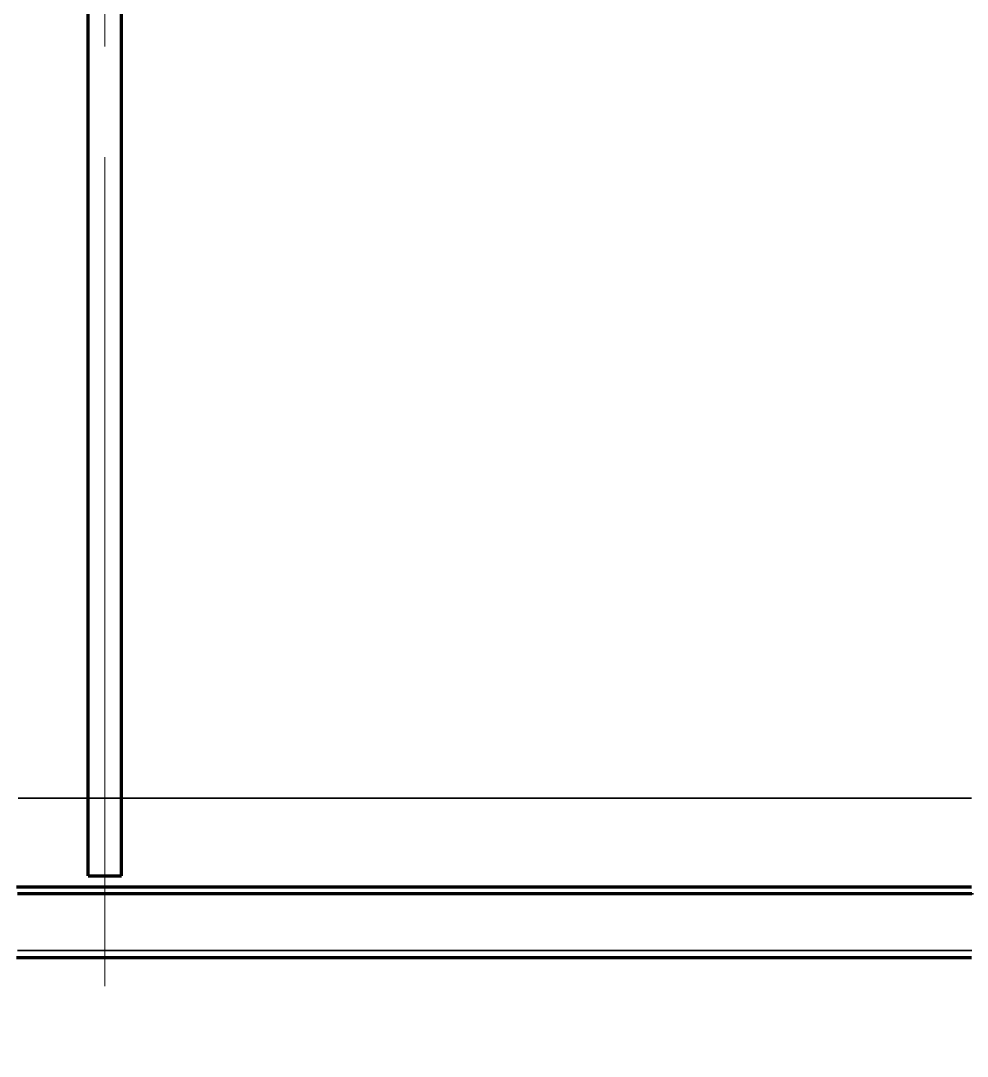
# Model space of a CAD drawing. Header units: millimetres. Extents: x 0 to 1554, y 0 to 420.
# Drawn here: x 118.73 to 135.85, y 174.55 to 193.28 of the extents above; entities that cross this region are included whole.
import ezdxf

# ---------------------------------------------------------------- set-up
doc = ezdxf.new("R2010")
doc.units = ezdxf.units.MM
doc.linetypes.add('IRAM-E-TRAZOS', pattern=[5, 4, -1])
doc.linetypes.add('IRAM-F-TRAZO-PUNTO', pattern=[20, 15, -2, 1, -2])
for name, color, linetype, lineweight in [('01-VISIBLE', 7, 'CONTINUOUS', 70), ('02-OCULTA', 4, 'IRAM-E-TRAZOS', 35), ('03-EJE', 1, 'IRAM-F-TRAZO-PUNTO', 18)]:
    doc.layers.add(name, color=color, linetype=linetype, lineweight=lineweight)

msp = doc.modelspace()

# ---------------------------------------------------------------- linework, layer by layer
at = {"layer": '01-VISIBLE'}
for p, q in [((119.95, 177.813), (119.95, 305.413)), ((120.55, 177.813), (120.55, 305.413)), ((119.95, 177.813), (120.55, 177.813))]:
    msp.add_line(p, q, dxfattribs=at)
for points in [[(118.65, 177.613), (118.81, 177.613), (118.97, 177.613), (119.13, 177.613), (119.29, 177.613), (119.45, 177.613), (119.61, 177.613), (119.77, 177.613), (119.93, 177.613), (120.09, 177.613), (120.25, 177.613), (120.41, 177.613), (120.57, 177.613), (120.73, 177.613), (120.89, 177.613), (121.05, 177.613), (121.21, 177.613), (121.37, 177.613), (121.53, 177.613), (121.69, 177.613), (121.85, 177.613), (122.01, 177.613), (122.17, 177.613), (122.33, 177.613), (122.49, 177.613), (122.65, 177.613), (122.81, 177.613), (122.97, 177.613), (123.13, 177.613), (123.29, 177.613), (123.45, 177.613), (123.61, 177.613), (123.77, 177.613), (123.93, 177.613), (124.09, 177.613), (124.25, 177.613), (124.41, 177.613), (124.57, 177.613), (124.73, 177.613), (124.89, 177.613), (125.05, 177.613), (125.21, 177.613), (125.37, 177.613), (125.53, 177.613), (125.69, 177.613), (125.85, 177.613), (126.01, 177.613), (126.17, 177.613), (126.33, 177.613), (126.49, 177.613), (126.65, 177.613), (126.81, 177.613), (126.97, 177.613), (127.13, 177.613), (127.29, 177.613), (127.45, 177.613), (127.61, 177.613), (127.77, 177.613), (127.93, 177.613), (128.09, 177.613), (128.25, 177.613), (128.41, 177.613), (128.57, 177.613), (128.73, 177.613), (128.89, 177.613), (129.05, 177.613), (129.21, 177.613), (129.37, 177.613), (129.53, 177.613), (129.69, 177.613), (129.85, 177.613), (130.01, 177.613), (130.17, 177.613), (130.33, 177.613), (130.49, 177.613), (130.65, 177.613), (130.81, 177.613), (130.97, 177.613), (131.13, 177.613), (131.29, 177.613), (131.45, 177.613), (131.61, 177.613), (131.77, 177.613), (131.93, 177.613), (132.09, 177.613), (132.25, 177.613), (132.41, 177.613), (132.57, 177.613), (132.73, 177.613), (132.89, 177.613), (133.05, 177.613), (133.21, 177.613), (133.37, 177.613), (133.53, 177.613), (133.69, 177.613), (133.85, 177.613), (134.01, 177.613), (134.17, 177.613), (134.33, 177.613), (134.49, 177.613), (134.65, 177.613), (134.81, 177.613), (134.97, 177.613), (135.13, 177.613), (135.29, 177.613), (135.45, 177.613), (135.61, 177.613), (135.77, 177.613), (135.93, 177.613)], [(135.932, 177.485), (135.773, 177.485), (135.615, 177.485), (135.456, 177.485), (135.298, 177.485), (135.14, 177.485), (134.981, 177.485), (134.823, 177.485), (134.664, 177.485), (134.506, 177.485), (134.348, 177.485), (134.189, 177.485), (134.031, 177.485), (133.872, 177.485), (133.714, 177.485), (133.556, 177.485), (133.397, 177.485), (133.239, 177.485), (133.08, 177.485), (132.922, 177.485), (132.764, 177.485), (132.605, 177.485), (132.447, 177.485), (132.288, 177.485), (132.13, 177.485), (131.972, 177.485), (131.813, 177.485), (131.655, 177.485), (131.496, 177.485), (131.338, 177.485), (131.18, 177.485), (131.021, 177.485), (130.863, 177.485), (130.704, 177.485), (130.546, 177.485), (130.388, 177.485), (130.229, 177.485), (130.071, 177.485), (129.912, 177.485), (129.754, 177.485), (129.596, 177.485), (129.437, 177.485), (129.279, 177.485), (129.12, 177.485), (128.962, 177.485), (128.804, 177.485), (128.645, 177.485), (128.487, 177.485), (128.328, 177.485), (128.17, 177.485), (128.012, 177.485), (127.853, 177.485), (127.695, 177.485), (127.536, 177.485), (127.378, 177.485), (127.22, 177.485), (127.061, 177.485), (126.903, 177.485), (126.744, 177.485), (126.586, 177.485), (126.428, 177.485), (126.269, 177.485), (126.111, 177.485), (125.952, 177.485), (125.794, 177.485), (125.636, 177.485), (125.477, 177.485), (125.319, 177.485), (125.16, 177.485), (125.002, 177.485), (124.844, 177.485), (124.685, 177.485), (124.527, 177.485), (124.368, 177.485), (124.21, 177.485), (124.052, 177.485), (123.893, 177.485), (123.735, 177.485), (123.576, 177.485), (123.418, 177.485), (123.26, 177.485), (123.101, 177.485), (122.943, 177.485), (122.784, 177.485), (122.626, 177.485), (122.468, 177.485), (122.309, 177.485), (122.151, 177.485), (121.992, 177.485), (121.834, 177.485), (121.676, 177.485), (121.517, 177.485), (121.359, 177.485), (121.2, 177.485), (121.042, 177.485), (120.884, 177.485), (120.725, 177.485), (120.567, 177.485), (120.408, 177.485), (120.25, 177.485), (120.092, 177.485), (119.933, 177.485), (119.775, 177.485), (119.616, 177.485), (119.458, 177.485), (119.3, 177.485), (119.141, 177.485), (118.983, 177.485), (118.824, 177.485), (118.666, 177.485)], [(118.65, 176.333), (118.81, 176.333), (118.97, 176.333), (119.13, 176.333), (119.29, 176.333), (119.45, 176.333), (119.61, 176.333), (119.77, 176.333), (119.93, 176.333), (120.09, 176.333), (120.25, 176.333), (120.41, 176.333), (120.57, 176.333), (120.73, 176.333), (120.89, 176.333), (121.05, 176.333), (121.21, 176.333), (121.37, 176.333), (121.53, 176.333), (121.69, 176.333), (121.85, 176.333), (122.01, 176.333), (122.17, 176.333), (122.33, 176.333), (122.49, 176.333), (122.65, 176.333), (122.81, 176.333), (122.97, 176.333), (123.13, 176.333), (123.29, 176.333), (123.45, 176.333), (123.61, 176.333), (123.77, 176.333), (123.93, 176.333), (124.09, 176.333), (124.25, 176.333), (124.41, 176.333), (124.57, 176.333), (124.73, 176.333), (124.89, 176.333), (125.05, 176.333), (125.21, 176.333), (125.37, 176.333), (125.53, 176.333), (125.69, 176.333), (125.85, 176.333), (126.01, 176.333), (126.17, 176.333), (126.33, 176.333), (126.49, 176.333), (126.65, 176.333), (126.81, 176.333), (126.97, 176.333), (127.13, 176.333), (127.29, 176.333), (127.45, 176.333), (127.61, 176.333), (127.77, 176.333), (127.93, 176.333), (128.09, 176.333), (128.25, 176.333), (128.41, 176.333), (128.57, 176.333), (128.73, 176.333), (128.89, 176.333), (129.05, 176.333), (129.21, 176.333), (129.37, 176.333), (129.53, 176.333), (129.69, 176.333), (129.85, 176.333), (130.01, 176.333), (130.17, 176.333), (130.33, 176.333), (130.49, 176.333), (130.65, 176.333), (130.81, 176.333), (130.97, 176.333), (131.13, 176.333), (131.29, 176.333), (131.45, 176.333), (131.61, 176.333), (131.77, 176.333), (131.93, 176.333), (132.09, 176.333), (132.25, 176.333), (132.41, 176.333), (132.57, 176.333), (132.73, 176.333), (132.89, 176.333), (133.05, 176.333), (133.21, 176.333), (133.37, 176.333), (133.53, 176.333), (133.69, 176.333), (133.85, 176.333), (134.01, 176.333), (134.17, 176.333), (134.33, 176.333), (134.49, 176.333), (134.65, 176.333), (134.81, 176.333), (134.97, 176.333), (135.13, 176.333), (135.29, 176.333), (135.45, 176.333), (135.61, 176.333), (135.77, 176.333), (135.93, 176.333)]]:
    msp.add_lwpolyline(points, dxfattribs=at)
at = {"layer": '02-OCULTA'}
for p, q in [((119.95, 177.813), (119.95, 305.413)), ((120.55, 177.813), (120.55, 305.413)), ((119.95, 177.813), (120.55, 177.813))]:
    msp.add_line(p, q, dxfattribs=at)
for points in [[(135.93, 179.213), (135.773, 179.213), (135.616, 179.213), (135.46, 179.213), (135.303, 179.213), (135.146, 179.213), (134.989, 179.213), (134.832, 179.213), (134.676, 179.213), (134.519, 179.213), (134.362, 179.213), (134.205, 179.213), (134.048, 179.213), (133.892, 179.213), (133.735, 179.213), (133.578, 179.213), (133.421, 179.213), (133.264, 179.213), (133.108, 179.213), (132.951, 179.213), (132.794, 179.213), (132.637, 179.213), (132.48, 179.213), (132.324, 179.213), (132.167, 179.213), (132.01, 179.213), (131.853, 179.213), (131.696, 179.213), (131.54, 179.213), (131.383, 179.213), (131.226, 179.213), (131.069, 179.213), (130.912, 179.213), (130.756, 179.213), (130.599, 179.213), (130.442, 179.213), (130.285, 179.213), (130.128, 179.213), (129.972, 179.213), (129.815, 179.213), (129.658, 179.213), (129.501, 179.213), (129.344, 179.213), (129.188, 179.213), (129.031, 179.213), (128.874, 179.213), (128.717, 179.213), (128.56, 179.213), (128.404, 179.213), (128.247, 179.213), (128.09, 179.213), (127.933, 179.213), (127.776, 179.213), (127.62, 179.213), (127.463, 179.213), (127.306, 179.213), (127.149, 179.213), (126.992, 179.213), (126.836, 179.213), (126.679, 179.213), (126.522, 179.213), (126.365, 179.213), (126.208, 179.213), (126.052, 179.213), (125.895, 179.213), (125.738, 179.213), (125.581, 179.213), (125.424, 179.213), (125.268, 179.213), (125.111, 179.213), (124.954, 179.213), (124.797, 179.213), (124.64, 179.213), (124.484, 179.213), (124.327, 179.213), (124.17, 179.213), (124.013, 179.213), (123.856, 179.213), (123.7, 179.213), (123.543, 179.213), (123.386, 179.213), (123.229, 179.213), (123.072, 179.213), (122.916, 179.213), (122.759, 179.213), (122.602, 179.213), (122.445, 179.213), (122.288, 179.213), (122.132, 179.213), (121.975, 179.213), (121.818, 179.213), (121.661, 179.213), (121.504, 179.213), (121.348, 179.213), (121.191, 179.213), (121.034, 179.213), (120.877, 179.213), (120.72, 179.213), (120.564, 179.213), (120.407, 179.213), (120.25, 179.213), (120.093, 179.213), (119.936, 179.213), (119.78, 179.213), (119.623, 179.213), (119.466, 179.213), (119.309, 179.213), (119.152, 179.213), (118.996, 179.213), (118.839, 179.213), (118.682, 179.213)], [(118.682, 179.213), (118.839, 179.213), (118.996, 179.213), (119.152, 179.213), (119.309, 179.213), (119.466, 179.213), (119.623, 179.213), (119.78, 179.213), (119.936, 179.213), (120.093, 179.213), (120.25, 179.213), (120.407, 179.213), (120.564, 179.213), (120.72, 179.213), (120.877, 179.213), (121.034, 179.213), (121.191, 179.213), (121.348, 179.213), (121.504, 179.213), (121.661, 179.213), (121.818, 179.213), (121.975, 179.213), (122.132, 179.213), (122.288, 179.213), (122.445, 179.213), (122.602, 179.213), (122.759, 179.213), (122.916, 179.213), (123.072, 179.213), (123.229, 179.213), (123.386, 179.213), (123.543, 179.213), (123.7, 179.213), (123.856, 179.213), (124.013, 179.213), (124.17, 179.213), (124.327, 179.213), (124.484, 179.213), (124.64, 179.213), (124.797, 179.213), (124.954, 179.213), (125.111, 179.213), (125.268, 179.213), (125.424, 179.213), (125.581, 179.213), (125.738, 179.213), (125.895, 179.213), (126.052, 179.213), (126.208, 179.213), (126.365, 179.213), (126.522, 179.213), (126.679, 179.213), (126.836, 179.213), (126.992, 179.213), (127.149, 179.213), (127.306, 179.213), (127.463, 179.213), (127.62, 179.213), (127.776, 179.213), (127.933, 179.213), (128.09, 179.213), (128.247, 179.213), (128.404, 179.213), (128.56, 179.213), (128.717, 179.213), (128.874, 179.213), (129.031, 179.213), (129.188, 179.213), (129.344, 179.213), (129.501, 179.213), (129.658, 179.213), (129.815, 179.213), (129.972, 179.213), (130.128, 179.213), (130.285, 179.213), (130.442, 179.213), (130.599, 179.213), (130.756, 179.213), (130.912, 179.213), (131.069, 179.213), (131.226, 179.213), (131.383, 179.213), (131.54, 179.213), (131.696, 179.213), (131.853, 179.213), (132.01, 179.213), (132.167, 179.213), (132.324, 179.213), (132.48, 179.213), (132.637, 179.213), (132.794, 179.213), (132.951, 179.213), (133.108, 179.213), (133.264, 179.213), (133.421, 179.213), (133.578, 179.213), (133.735, 179.213), (133.892, 179.213), (134.048, 179.213), (134.205, 179.213), (134.362, 179.213), (134.519, 179.213), (134.676, 179.213), (134.832, 179.213), (134.989, 179.213), (135.146, 179.213), (135.303, 179.213), (135.46, 179.213), (135.616, 179.213), (135.773, 179.213), (135.93, 179.213)], [(135.917, 179.213), (135.764, 179.213), (135.61, 179.213), (135.456, 179.213), (135.303, 179.213), (135.149, 179.213), (134.996, 179.213), (134.842, 179.213), (134.688, 179.213), (134.535, 179.213), (134.381, 179.213), (134.228, 179.213), (134.074, 179.213), (133.92, 179.213), (133.767, 179.213), (133.613, 179.213), (133.46, 179.213), (133.306, 179.213), (133.152, 179.213), (132.999, 179.213), (132.845, 179.213), (132.692, 179.213), (132.538, 179.213), (132.384, 179.213), (132.231, 179.213), (132.077, 179.213), (131.924, 179.213), (131.77, 179.213), (131.616, 179.213), (131.463, 179.213), (131.309, 179.213), (131.156, 179.213), (131.002, 179.213), (130.848, 179.213), (130.695, 179.213), (130.541, 179.213), (130.388, 179.213), (130.234, 179.213), (130.08, 179.213), (129.927, 179.213), (129.773, 179.213), (129.62, 179.213), (129.466, 179.213), (129.312, 179.213), (129.159, 179.213), (129.005, 179.213), (128.852, 179.213), (128.698, 179.213), (128.544, 179.213), (128.391, 179.213), (128.237, 179.213), (128.084, 179.213), (127.93, 179.213), (127.776, 179.213), (127.623, 179.213), (127.469, 179.213), (127.316, 179.213), (127.162, 179.213), (127.008, 179.213), (126.855, 179.213), (126.701, 179.213), (126.548, 179.213), (126.394, 179.213), (126.24, 179.213), (126.087, 179.213), (125.933, 179.213), (125.78, 179.213), (125.626, 179.213), (125.472, 179.213), (125.319, 179.213), (125.165, 179.213), (125.012, 179.213), (124.858, 179.213), (124.704, 179.213), (124.551, 179.213), (124.397, 179.213), (124.244, 179.213), (124.09, 179.213), (123.936, 179.213), (123.783, 179.213), (123.629, 179.213), (123.476, 179.213), (123.322, 179.213), (123.168, 179.213), (123.015, 179.213), (122.861, 179.213), (122.708, 179.213), (122.554, 179.213), (122.4, 179.213), (122.247, 179.213), (122.093, 179.213), (121.94, 179.213), (121.786, 179.213), (121.632, 179.213), (121.479, 179.213), (121.325, 179.213), (121.172, 179.213), (121.018, 179.213), (120.864, 179.213), (120.711, 179.213), (120.557, 179.213), (120.404, 179.213), (120.25, 179.213), (120.096, 179.213), (119.943, 179.213), (119.789, 179.213), (119.636, 179.213), (119.482, 179.213), (119.328, 179.213), (119.175, 179.213), (119.021, 179.213), (118.868, 179.213), (118.714, 179.213)], [(118.714, 179.213), (118.868, 179.213), (119.021, 179.213), (119.175, 179.213), (119.328, 179.213), (119.482, 179.213), (119.636, 179.213), (119.789, 179.213), (119.943, 179.213), (120.096, 179.213), (120.25, 179.213), (120.404, 179.213), (120.557, 179.213), (120.711, 179.213), (120.864, 179.213), (121.018, 179.213), (121.172, 179.213), (121.325, 179.213), (121.479, 179.213), (121.632, 179.213), (121.786, 179.213), (121.94, 179.213), (122.093, 179.213), (122.247, 179.213), (122.4, 179.213), (122.554, 179.213), (122.708, 179.213), (122.861, 179.213), (123.015, 179.213), (123.168, 179.213), (123.322, 179.213), (123.476, 179.213), (123.629, 179.213), (123.783, 179.213), (123.936, 179.213), (124.09, 179.213), (124.244, 179.213), (124.397, 179.213), (124.551, 179.213), (124.704, 179.213), (124.858, 179.213), (125.012, 179.213), (125.165, 179.213), (125.319, 179.213), (125.472, 179.213), (125.626, 179.213), (125.78, 179.213), (125.933, 179.213), (126.087, 179.213), (126.24, 179.213), (126.394, 179.213), (126.548, 179.213), (126.701, 179.213), (126.855, 179.213), (127.008, 179.213), (127.162, 179.213), (127.316, 179.213), (127.469, 179.213), (127.623, 179.213), (127.776, 179.213), (127.93, 179.213), (128.084, 179.213), (128.237, 179.213), (128.391, 179.213), (128.544, 179.213), (128.698, 179.213), (128.852, 179.213), (129.005, 179.213), (129.159, 179.213), (129.312, 179.213), (129.466, 179.213), (129.62, 179.213), (129.773, 179.213), (129.927, 179.213), (130.08, 179.213), (130.234, 179.213), (130.388, 179.213), (130.541, 179.213), (130.695, 179.213), (130.848, 179.213), (131.002, 179.213), (131.156, 179.213), (131.309, 179.213), (131.463, 179.213), (131.616, 179.213), (131.77, 179.213), (131.924, 179.213), (132.077, 179.213), (132.231, 179.213), (132.384, 179.213), (132.538, 179.213), (132.692, 179.213), (132.845, 179.213), (132.999, 179.213), (133.152, 179.213), (133.306, 179.213), (133.46, 179.213), (133.613, 179.213), (133.767, 179.213), (133.92, 179.213), (134.074, 179.213), (134.228, 179.213), (134.381, 179.213), (134.535, 179.213), (134.688, 179.213), (134.842, 179.213), (134.996, 179.213), (135.149, 179.213), (135.303, 179.213), (135.456, 179.213), (135.61, 179.213), (135.764, 179.213), (135.917, 179.213)], [(135.93, 177.613), (135.77, 177.613), (135.61, 177.613), (135.45, 177.613), (135.29, 177.613), (135.13, 177.613), (134.97, 177.613), (134.81, 177.613), (134.65, 177.613), (134.49, 177.613), (134.33, 177.613), (134.17, 177.613), (134.01, 177.613), (133.85, 177.613), (133.69, 177.613), (133.53, 177.613), (133.37, 177.613), (133.21, 177.613), (133.05, 177.613), (132.89, 177.613), (132.73, 177.613), (132.57, 177.613), (132.41, 177.613), (132.25, 177.613), (132.09, 177.613), (131.93, 177.613), (131.77, 177.613), (131.61, 177.613), (131.45, 177.613), (131.29, 177.613), (131.13, 177.613), (130.97, 177.613), (130.81, 177.613), (130.65, 177.613), (130.49, 177.613), (130.33, 177.613), (130.17, 177.613), (130.01, 177.613), (129.85, 177.613), (129.69, 177.613), (129.53, 177.613), (129.37, 177.613), (129.21, 177.613), (129.05, 177.613), (128.89, 177.613), (128.73, 177.613), (128.57, 177.613), (128.41, 177.613), (128.25, 177.613), (128.09, 177.613), (127.93, 177.613), (127.77, 177.613), (127.61, 177.613), (127.45, 177.613), (127.29, 177.613), (127.13, 177.613), (126.97, 177.613), (126.81, 177.613), (126.65, 177.613), (126.49, 177.613), (126.33, 177.613), (126.17, 177.613), (126.01, 177.613), (125.85, 177.613), (125.69, 177.613), (125.53, 177.613), (125.37, 177.613), (125.21, 177.613), (125.05, 177.613), (124.89, 177.613), (124.73, 177.613), (124.57, 177.613), (124.41, 177.613), (124.25, 177.613), (124.09, 177.613), (123.93, 177.613), (123.77, 177.613), (123.61, 177.613), (123.45, 177.613), (123.29, 177.613), (123.13, 177.613), (122.97, 177.613), (122.81, 177.613), (122.65, 177.613), (122.49, 177.613), (122.33, 177.613), (122.17, 177.613), (122.01, 177.613), (121.85, 177.613), (121.69, 177.613), (121.53, 177.613), (121.37, 177.613), (121.21, 177.613), (121.05, 177.613), (120.89, 177.613), (120.73, 177.613), (120.57, 177.613), (120.41, 177.613), (120.25, 177.613), (120.09, 177.613), (119.93, 177.613), (119.77, 177.613), (119.61, 177.613), (119.45, 177.613), (119.29, 177.613), (119.13, 177.613), (118.97, 177.613), (118.81, 177.613), (118.65, 177.613)], [(135.93, 177.613), (135.773, 177.613), (135.616, 177.613), (135.46, 177.613), (135.303, 177.613), (135.146, 177.613), (134.989, 177.613), (134.832, 177.613), (134.676, 177.613), (134.519, 177.613), (134.362, 177.613), (134.205, 177.613), (134.048, 177.613), (133.892, 177.613), (133.735, 177.613), (133.578, 177.613), (133.421, 177.613), (133.264, 177.613), (133.108, 177.613), (132.951, 177.613), (132.794, 177.613), (132.637, 177.613), (132.48, 177.613), (132.324, 177.613), (132.167, 177.613), (132.01, 177.613), (131.853, 177.613), (131.696, 177.613), (131.54, 177.613), (131.383, 177.613), (131.226, 177.613), (131.069, 177.613), (130.912, 177.613), (130.756, 177.613), (130.599, 177.613), (130.442, 177.613), (130.285, 177.613), (130.128, 177.613), (129.972, 177.613), (129.815, 177.613), (129.658, 177.613), (129.501, 177.613), (129.344, 177.613), (129.188, 177.613), (129.031, 177.613), (128.874, 177.613), (128.717, 177.613), (128.56, 177.613), (128.404, 177.613), (128.247, 177.613), (128.09, 177.613), (127.933, 177.613), (127.776, 177.613), (127.62, 177.613), (127.463, 177.613), (127.306, 177.613), (127.149, 177.613), (126.992, 177.613), (126.836, 177.613), (126.679, 177.613), (126.522, 177.613), (126.365, 177.613), (126.208, 177.613), (126.052, 177.613), (125.895, 177.613), (125.738, 177.613), (125.581, 177.613), (125.424, 177.613), (125.268, 177.613), (125.111, 177.613), (124.954, 177.613), (124.797, 177.613), (124.64, 177.613), (124.484, 177.613), (124.327, 177.613), (124.17, 177.613), (124.013, 177.613), (123.856, 177.613), (123.7, 177.613), (123.543, 177.613), (123.386, 177.613), (123.229, 177.613), (123.072, 177.613), (122.916, 177.613), (122.759, 177.613), (122.602, 177.613), (122.445, 177.613), (122.288, 177.613), (122.132, 177.613), (121.975, 177.613), (121.818, 177.613), (121.661, 177.613), (121.504, 177.613), (121.348, 177.613), (121.191, 177.613), (121.034, 177.613), (120.877, 177.613), (120.72, 177.613), (120.564, 177.613), (120.407, 177.613), (120.25, 177.613), (120.093, 177.613), (119.936, 177.613), (119.78, 177.613), (119.623, 177.613), (119.466, 177.613), (119.309, 177.613), (119.152, 177.613), (118.996, 177.613), (118.839, 177.613), (118.682, 177.613)], [(118.682, 177.613), (118.839, 177.613), (118.996, 177.613), (119.152, 177.613), (119.309, 177.613), (119.466, 177.613), (119.623, 177.613), (119.78, 177.613), (119.936, 177.613), (120.093, 177.613), (120.25, 177.613), (120.407, 177.613), (120.564, 177.613), (120.72, 177.613), (120.877, 177.613), (121.034, 177.613), (121.191, 177.613), (121.348, 177.613), (121.504, 177.613), (121.661, 177.613), (121.818, 177.613), (121.975, 177.613), (122.132, 177.613), (122.288, 177.613), (122.445, 177.613), (122.602, 177.613), (122.759, 177.613), (122.916, 177.613), (123.072, 177.613), (123.229, 177.613), (123.386, 177.613), (123.543, 177.613), (123.7, 177.613), (123.856, 177.613), (124.013, 177.613), (124.17, 177.613), (124.327, 177.613), (124.484, 177.613), (124.64, 177.613), (124.797, 177.613), (124.954, 177.613), (125.111, 177.613), (125.268, 177.613), (125.424, 177.613), (125.581, 177.613), (125.738, 177.613), (125.895, 177.613), (126.052, 177.613), (126.208, 177.613), (126.365, 177.613), (126.522, 177.613), (126.679, 177.613), (126.836, 177.613), (126.992, 177.613), (127.149, 177.613), (127.306, 177.613), (127.463, 177.613), (127.62, 177.613), (127.776, 177.613), (127.933, 177.613), (128.09, 177.613), (128.247, 177.613), (128.404, 177.613), (128.56, 177.613), (128.717, 177.613), (128.874, 177.613), (129.031, 177.613), (129.188, 177.613), (129.344, 177.613), (129.501, 177.613), (129.658, 177.613), (129.815, 177.613), (129.972, 177.613), (130.128, 177.613), (130.285, 177.613), (130.442, 177.613), (130.599, 177.613), (130.756, 177.613), (130.912, 177.613), (131.069, 177.613), (131.226, 177.613), (131.383, 177.613), (131.54, 177.613), (131.696, 177.613), (131.853, 177.613), (132.01, 177.613), (132.167, 177.613), (132.324, 177.613), (132.48, 177.613), (132.637, 177.613), (132.794, 177.613), (132.951, 177.613), (133.108, 177.613), (133.264, 177.613), (133.421, 177.613), (133.578, 177.613), (133.735, 177.613), (133.892, 177.613), (134.048, 177.613), (134.205, 177.613), (134.362, 177.613), (134.519, 177.613), (134.676, 177.613), (134.832, 177.613), (134.989, 177.613), (135.146, 177.613), (135.303, 177.613), (135.46, 177.613), (135.616, 177.613), (135.773, 177.613), (135.93, 177.613)], [(135.93, 177.613), (135.773, 177.613), (135.616, 177.613), (135.46, 177.613), (135.303, 177.613), (135.146, 177.613), (134.989, 177.613), (134.832, 177.613), (134.676, 177.613), (134.519, 177.613), (134.362, 177.613), (134.205, 177.613), (134.048, 177.613), (133.892, 177.613), (133.735, 177.613), (133.578, 177.613), (133.421, 177.613), (133.264, 177.613), (133.108, 177.613), (132.951, 177.613), (132.794, 177.613), (132.637, 177.613), (132.48, 177.613), (132.324, 177.613), (132.167, 177.613), (132.01, 177.613), (131.853, 177.613), (131.696, 177.613), (131.54, 177.613), (131.383, 177.613), (131.226, 177.613), (131.069, 177.613), (130.912, 177.613), (130.756, 177.613), (130.599, 177.613), (130.442, 177.613), (130.285, 177.613), (130.128, 177.613), (129.972, 177.613), (129.815, 177.613), (129.658, 177.613), (129.501, 177.613), (129.344, 177.613), (129.188, 177.613), (129.031, 177.613), (128.874, 177.613), (128.717, 177.613), (128.56, 177.613), (128.404, 177.613), (128.247, 177.613), (128.09, 177.613), (127.933, 177.613), (127.776, 177.613), (127.62, 177.613), (127.463, 177.613), (127.306, 177.613), (127.149, 177.613), (126.992, 177.613), (126.836, 177.613), (126.679, 177.613), (126.522, 177.613), (126.365, 177.613), (126.208, 177.613), (126.052, 177.613), (125.895, 177.613), (125.738, 177.613), (125.581, 177.613), (125.424, 177.613), (125.268, 177.613), (125.111, 177.613), (124.954, 177.613), (124.797, 177.613), (124.64, 177.613), (124.484, 177.613), (124.327, 177.613), (124.17, 177.613), (124.013, 177.613), (123.856, 177.613), (123.7, 177.613), (123.543, 177.613), (123.386, 177.613), (123.229, 177.613), (123.072, 177.613), (122.916, 177.613), (122.759, 177.613), (122.602, 177.613), (122.445, 177.613), (122.288, 177.613), (122.132, 177.613), (121.975, 177.613), (121.818, 177.613), (121.661, 177.613), (121.504, 177.613), (121.348, 177.613), (121.191, 177.613), (121.034, 177.613), (120.877, 177.613), (120.72, 177.613), (120.564, 177.613), (120.407, 177.613), (120.25, 177.613), (120.093, 177.613), (119.936, 177.613), (119.78, 177.613), (119.623, 177.613), (119.466, 177.613), (119.309, 177.613), (119.152, 177.613), (118.996, 177.613), (118.839, 177.613), (118.682, 177.613)], [(118.682, 177.613), (118.839, 177.613), (118.996, 177.613), (119.152, 177.613), (119.309, 177.613), (119.466, 177.613), (119.623, 177.613), (119.78, 177.613), (119.936, 177.613), (120.093, 177.613), (120.25, 177.613), (120.407, 177.613), (120.564, 177.613), (120.72, 177.613), (120.877, 177.613), (121.034, 177.613), (121.191, 177.613), (121.348, 177.613), (121.504, 177.613), (121.661, 177.613), (121.818, 177.613), (121.975, 177.613), (122.132, 177.613), (122.288, 177.613), (122.445, 177.613), (122.602, 177.613), (122.759, 177.613), (122.916, 177.613), (123.072, 177.613), (123.229, 177.613), (123.386, 177.613), (123.543, 177.613), (123.7, 177.613), (123.856, 177.613), (124.013, 177.613), (124.17, 177.613), (124.327, 177.613), (124.484, 177.613), (124.64, 177.613), (124.797, 177.613), (124.954, 177.613), (125.111, 177.613), (125.268, 177.613), (125.424, 177.613), (125.581, 177.613), (125.738, 177.613), (125.895, 177.613), (126.052, 177.613), (126.208, 177.613), (126.365, 177.613), (126.522, 177.613), (126.679, 177.613), (126.836, 177.613), (126.992, 177.613), (127.149, 177.613), (127.306, 177.613), (127.463, 177.613), (127.62, 177.613), (127.776, 177.613), (127.933, 177.613), (128.09, 177.613), (128.247, 177.613), (128.404, 177.613), (128.56, 177.613), (128.717, 177.613), (128.874, 177.613), (129.031, 177.613), (129.188, 177.613), (129.344, 177.613), (129.501, 177.613), (129.658, 177.613), (129.815, 177.613), (129.972, 177.613), (130.128, 177.613), (130.285, 177.613), (130.442, 177.613), (130.599, 177.613), (130.756, 177.613), (130.912, 177.613), (131.069, 177.613), (131.226, 177.613), (131.383, 177.613), (131.54, 177.613), (131.696, 177.613), (131.853, 177.613), (132.01, 177.613), (132.167, 177.613), (132.324, 177.613), (132.48, 177.613), (132.637, 177.613), (132.794, 177.613), (132.951, 177.613), (133.108, 177.613), (133.264, 177.613), (133.421, 177.613), (133.578, 177.613), (133.735, 177.613), (133.892, 177.613), (134.048, 177.613), (134.205, 177.613), (134.362, 177.613), (134.519, 177.613), (134.676, 177.613), (134.832, 177.613), (134.989, 177.613), (135.146, 177.613), (135.303, 177.613), (135.46, 177.613), (135.616, 177.613), (135.773, 177.613), (135.93, 177.613)], [(135.917, 177.613), (135.764, 177.613), (135.61, 177.613), (135.456, 177.613), (135.303, 177.613), (135.149, 177.613), (134.996, 177.613), (134.842, 177.613), (134.688, 177.613), (134.535, 177.613), (134.381, 177.613), (134.228, 177.613), (134.074, 177.613), (133.92, 177.613), (133.767, 177.613), (133.613, 177.613), (133.46, 177.613), (133.306, 177.613), (133.152, 177.613), (132.999, 177.613), (132.845, 177.613), (132.692, 177.613), (132.538, 177.613), (132.384, 177.613), (132.231, 177.613), (132.077, 177.613), (131.924, 177.613), (131.77, 177.613), (131.616, 177.613), (131.463, 177.613), (131.309, 177.613), (131.156, 177.613), (131.002, 177.613), (130.848, 177.613), (130.695, 177.613), (130.541, 177.613), (130.388, 177.613), (130.234, 177.613), (130.08, 177.613), (129.927, 177.613), (129.773, 177.613), (129.62, 177.613), (129.466, 177.613), (129.312, 177.613), (129.159, 177.613), (129.005, 177.613), (128.852, 177.613), (128.698, 177.613), (128.544, 177.613), (128.391, 177.613), (128.237, 177.613), (128.084, 177.613), (127.93, 177.613), (127.776, 177.613), (127.623, 177.613), (127.469, 177.613), (127.316, 177.613), (127.162, 177.613), (127.008, 177.613), (126.855, 177.613), (126.701, 177.613), (126.548, 177.613), (126.394, 177.613), (126.24, 177.613), (126.087, 177.613), (125.933, 177.613), (125.78, 177.613), (125.626, 177.613), (125.472, 177.613), (125.319, 177.613), (125.165, 177.613), (125.012, 177.613), (124.858, 177.613), (124.704, 177.613), (124.551, 177.613), (124.397, 177.613), (124.244, 177.613), (124.09, 177.613), (123.936, 177.613), (123.783, 177.613), (123.629, 177.613), (123.476, 177.613), (123.322, 177.613), (123.168, 177.613), (123.015, 177.613), (122.861, 177.613), (122.708, 177.613), (122.554, 177.613), (122.4, 177.613), (122.247, 177.613), (122.093, 177.613), (121.94, 177.613), (121.786, 177.613), (121.632, 177.613), (121.479, 177.613), (121.325, 177.613), (121.172, 177.613), (121.018, 177.613), (120.864, 177.613), (120.711, 177.613), (120.557, 177.613), (120.404, 177.613), (120.25, 177.613), (120.096, 177.613), (119.943, 177.613), (119.789, 177.613), (119.636, 177.613), (119.482, 177.613), (119.328, 177.613), (119.175, 177.613), (119.021, 177.613), (118.868, 177.613), (118.714, 177.613)], [(118.714, 177.613), (118.868, 177.613), (119.021, 177.613), (119.175, 177.613), (119.328, 177.613), (119.482, 177.613), (119.636, 177.613), (119.789, 177.613), (119.943, 177.613), (120.096, 177.613), (120.25, 177.613), (120.404, 177.613), (120.557, 177.613), (120.711, 177.613), (120.864, 177.613), (121.018, 177.613), (121.172, 177.613), (121.325, 177.613), (121.479, 177.613), (121.632, 177.613), (121.786, 177.613), (121.94, 177.613), (122.093, 177.613), (122.247, 177.613), (122.4, 177.613), (122.554, 177.613), (122.708, 177.613), (122.861, 177.613), (123.015, 177.613), (123.168, 177.613), (123.322, 177.613), (123.476, 177.613), (123.629, 177.613), (123.783, 177.613), (123.936, 177.613), (124.09, 177.613), (124.244, 177.613), (124.397, 177.613), (124.551, 177.613), (124.704, 177.613), (124.858, 177.613), (125.012, 177.613), (125.165, 177.613), (125.319, 177.613), (125.472, 177.613), (125.626, 177.613), (125.78, 177.613), (125.933, 177.613), (126.087, 177.613), (126.24, 177.613), (126.394, 177.613), (126.548, 177.613), (126.701, 177.613), (126.855, 177.613), (127.008, 177.613), (127.162, 177.613), (127.316, 177.613), (127.469, 177.613), (127.623, 177.613), (127.776, 177.613), (127.93, 177.613), (128.084, 177.613), (128.237, 177.613), (128.391, 177.613), (128.544, 177.613), (128.698, 177.613), (128.852, 177.613), (129.005, 177.613), (129.159, 177.613), (129.312, 177.613), (129.466, 177.613), (129.62, 177.613), (129.773, 177.613), (129.927, 177.613), (130.08, 177.613), (130.234, 177.613), (130.388, 177.613), (130.541, 177.613), (130.695, 177.613), (130.848, 177.613), (131.002, 177.613), (131.156, 177.613), (131.309, 177.613), (131.463, 177.613), (131.616, 177.613), (131.77, 177.613), (131.924, 177.613), (132.077, 177.613), (132.231, 177.613), (132.384, 177.613), (132.538, 177.613), (132.692, 177.613), (132.845, 177.613), (132.999, 177.613), (133.152, 177.613), (133.306, 177.613), (133.46, 177.613), (133.613, 177.613), (133.767, 177.613), (133.92, 177.613), (134.074, 177.613), (134.228, 177.613), (134.381, 177.613), (134.535, 177.613), (134.688, 177.613), (134.842, 177.613), (134.996, 177.613), (135.149, 177.613), (135.303, 177.613), (135.456, 177.613), (135.61, 177.613), (135.764, 177.613), (135.917, 177.613)], [(135.962, 177.485), (135.805, 177.485), (135.648, 177.485), (135.491, 177.485), (135.334, 177.485), (135.176, 177.485), (135.019, 177.485), (134.862, 177.485), (134.705, 177.485), (134.548, 177.485), (134.391, 177.485), (134.234, 177.485), (134.077, 177.485), (133.919, 177.485), (133.762, 177.485), (133.605, 177.485), (133.448, 177.485), (133.291, 177.485), (133.134, 177.485), (132.977, 177.485), (132.82, 177.485), (132.662, 177.485), (132.505, 177.485), (132.348, 177.485), (132.191, 177.485), (132.034, 177.485), (131.877, 177.485), (131.72, 177.485), (131.563, 177.485), (131.406, 177.485), (131.248, 177.485), (131.091, 177.485), (130.934, 177.485), (130.777, 177.485), (130.62, 177.485), (130.463, 177.485), (130.306, 177.485), (130.149, 177.485), (129.991, 177.485), (129.834, 177.485), (129.677, 177.485), (129.52, 177.485), (129.363, 177.485), (129.206, 177.485), (129.049, 177.485), (128.892, 177.485), (128.734, 177.485), (128.577, 177.485), (128.42, 177.485), (128.263, 177.485), (128.106, 177.485), (127.949, 177.485), (127.792, 177.485), (127.635, 177.485), (127.478, 177.485), (127.32, 177.485), (127.163, 177.485), (127.006, 177.485), (126.849, 177.485), (126.692, 177.485), (126.535, 177.485), (126.378, 177.485), (126.221, 177.485), (126.063, 177.485), (125.906, 177.485), (125.749, 177.485), (125.592, 177.485), (125.435, 177.485), (125.278, 177.485), (125.121, 177.485), (124.964, 177.485), (124.806, 177.485), (124.649, 177.485), (124.492, 177.485), (124.335, 177.485), (124.178, 177.485), (124.021, 177.485), (123.864, 177.485), (123.707, 177.485), (123.55, 177.485), (123.392, 177.485), (123.235, 177.485), (123.078, 177.485), (122.921, 177.485), (122.764, 177.485), (122.607, 177.485), (122.45, 177.485), (122.293, 177.485), (122.135, 177.485), (121.978, 177.485), (121.821, 177.485), (121.664, 177.485), (121.507, 177.485), (121.35, 177.485), (121.193, 177.485), (121.036, 177.485), (120.878, 177.485), (120.721, 177.485), (120.564, 177.485), (120.407, 177.485), (120.25, 177.485), (120.093, 177.485), (119.936, 177.485), (119.779, 177.485), (119.622, 177.485), (119.464, 177.485), (119.307, 177.485), (119.15, 177.485), (118.993, 177.485), (118.836, 177.485), (118.679, 177.485)], [(135.93, 176.333), (135.77, 176.333), (135.61, 176.333), (135.45, 176.333), (135.29, 176.333), (135.13, 176.333), (134.97, 176.333), (134.81, 176.333), (134.65, 176.333), (134.49, 176.333), (134.33, 176.333), (134.17, 176.333), (134.01, 176.333), (133.85, 176.333), (133.69, 176.333), (133.53, 176.333), (133.37, 176.333), (133.21, 176.333), (133.05, 176.333), (132.89, 176.333), (132.73, 176.333), (132.57, 176.333), (132.41, 176.333), (132.25, 176.333), (132.09, 176.333), (131.93, 176.333), (131.77, 176.333), (131.61, 176.333), (131.45, 176.333), (131.29, 176.333), (131.13, 176.333), (130.97, 176.333), (130.81, 176.333), (130.65, 176.333), (130.49, 176.333), (130.33, 176.333), (130.17, 176.333), (130.01, 176.333), (129.85, 176.333), (129.69, 176.333), (129.53, 176.333), (129.37, 176.333), (129.21, 176.333), (129.05, 176.333), (128.89, 176.333), (128.73, 176.333), (128.57, 176.333), (128.41, 176.333), (128.25, 176.333), (128.09, 176.333), (127.93, 176.333), (127.77, 176.333), (127.61, 176.333), (127.45, 176.333), (127.29, 176.333), (127.13, 176.333), (126.97, 176.333), (126.81, 176.333), (126.65, 176.333), (126.49, 176.333), (126.33, 176.333), (126.17, 176.333), (126.01, 176.333), (125.85, 176.333), (125.69, 176.333), (125.53, 176.333), (125.37, 176.333), (125.21, 176.333), (125.05, 176.333), (124.89, 176.333), (124.73, 176.333), (124.57, 176.333), (124.41, 176.333), (124.25, 176.333), (124.09, 176.333), (123.93, 176.333), (123.77, 176.333), (123.61, 176.333), (123.45, 176.333), (123.29, 176.333), (123.13, 176.333), (122.97, 176.333), (122.81, 176.333), (122.65, 176.333), (122.49, 176.333), (122.33, 176.333), (122.17, 176.333), (122.01, 176.333), (121.85, 176.333), (121.69, 176.333), (121.53, 176.333), (121.37, 176.333), (121.21, 176.333), (121.05, 176.333), (120.89, 176.333), (120.73, 176.333), (120.57, 176.333), (120.41, 176.333), (120.25, 176.333), (120.09, 176.333), (119.93, 176.333), (119.77, 176.333), (119.61, 176.333), (119.45, 176.333), (119.29, 176.333), (119.13, 176.333), (118.97, 176.333), (118.81, 176.333), (118.65, 176.333)], [(118.666, 176.461), (118.824, 176.461), (118.983, 176.461), (119.141, 176.461), (119.3, 176.461), (119.458, 176.461), (119.616, 176.461), (119.775, 176.461), (119.933, 176.461), (120.092, 176.461), (120.25, 176.461), (120.408, 176.461), (120.567, 176.461), (120.725, 176.461), (120.884, 176.461), (121.042, 176.461), (121.2, 176.461), (121.359, 176.461), (121.517, 176.461), (121.676, 176.461), (121.834, 176.461), (121.992, 176.461), (122.151, 176.461), (122.309, 176.461), (122.468, 176.461), (122.626, 176.461), (122.784, 176.461), (122.943, 176.461), (123.101, 176.461), (123.26, 176.461), (123.418, 176.461), (123.576, 176.461), (123.735, 176.461), (123.893, 176.461), (124.052, 176.461), (124.21, 176.461), (124.368, 176.461), (124.527, 176.461), (124.685, 176.461), (124.844, 176.461), (125.002, 176.461), (125.16, 176.461), (125.319, 176.461), (125.477, 176.461), (125.636, 176.461), (125.794, 176.461), (125.952, 176.461), (126.111, 176.461), (126.269, 176.461), (126.428, 176.461), (126.586, 176.461), (126.744, 176.461), (126.903, 176.461), (127.061, 176.461), (127.22, 176.461), (127.378, 176.461), (127.536, 176.461), (127.695, 176.461), (127.853, 176.461), (128.012, 176.461), (128.17, 176.461), (128.328, 176.461), (128.487, 176.461), (128.645, 176.461), (128.804, 176.461), (128.962, 176.461), (129.12, 176.461), (129.279, 176.461), (129.437, 176.461), (129.596, 176.461), (129.754, 176.461), (129.912, 176.461), (130.071, 176.461), (130.229, 176.461), (130.388, 176.461), (130.546, 176.461), (130.704, 176.461), (130.863, 176.461), (131.021, 176.461), (131.18, 176.461), (131.338, 176.461), (131.496, 176.461), (131.655, 176.461), (131.813, 176.461), (131.972, 176.461), (132.13, 176.461), (132.288, 176.461), (132.447, 176.461), (132.605, 176.461), (132.764, 176.461), (132.922, 176.461), (133.08, 176.461), (133.239, 176.461), (133.397, 176.461), (133.556, 176.461), (133.714, 176.461), (133.872, 176.461), (134.031, 176.461), (134.189, 176.461), (134.348, 176.461), (134.506, 176.461), (134.664, 176.461), (134.823, 176.461), (134.981, 176.461), (135.14, 176.461), (135.298, 176.461), (135.456, 176.461), (135.615, 176.461), (135.773, 176.461), (135.932, 176.461)], [(118.666, 176.461), (118.824, 176.461), (118.983, 176.461), (119.141, 176.461), (119.3, 176.461), (119.458, 176.461), (119.616, 176.461), (119.775, 176.461), (119.933, 176.461), (120.092, 176.461), (120.25, 176.461), (120.408, 176.461), (120.567, 176.461), (120.725, 176.461), (120.884, 176.461), (121.042, 176.461), (121.2, 176.461), (121.359, 176.461), (121.517, 176.461), (121.676, 176.461), (121.834, 176.461), (121.992, 176.461), (122.151, 176.461), (122.309, 176.461), (122.468, 176.461), (122.626, 176.461), (122.784, 176.461), (122.943, 176.461), (123.101, 176.461), (123.26, 176.461), (123.418, 176.461), (123.576, 176.461), (123.735, 176.461), (123.893, 176.461), (124.052, 176.461), (124.21, 176.461), (124.368, 176.461), (124.527, 176.461), (124.685, 176.461), (124.844, 176.461), (125.002, 176.461), (125.16, 176.461), (125.319, 176.461), (125.477, 176.461), (125.636, 176.461), (125.794, 176.461), (125.952, 176.461), (126.111, 176.461), (126.269, 176.461), (126.428, 176.461), (126.586, 176.461), (126.744, 176.461), (126.903, 176.461), (127.061, 176.461), (127.22, 176.461), (127.378, 176.461), (127.536, 176.461), (127.695, 176.461), (127.853, 176.461), (128.012, 176.461), (128.17, 176.461), (128.328, 176.461), (128.487, 176.461), (128.645, 176.461), (128.804, 176.461), (128.962, 176.461), (129.12, 176.461), (129.279, 176.461), (129.437, 176.461), (129.596, 176.461), (129.754, 176.461), (129.912, 176.461), (130.071, 176.461), (130.229, 176.461), (130.388, 176.461), (130.546, 176.461), (130.704, 176.461), (130.863, 176.461), (131.021, 176.461), (131.18, 176.461), (131.338, 176.461), (131.496, 176.461), (131.655, 176.461), (131.813, 176.461), (131.972, 176.461), (132.13, 176.461), (132.288, 176.461), (132.447, 176.461), (132.605, 176.461), (132.764, 176.461), (132.922, 176.461), (133.08, 176.461), (133.239, 176.461), (133.397, 176.461), (133.556, 176.461), (133.714, 176.461), (133.872, 176.461), (134.031, 176.461), (134.189, 176.461), (134.348, 176.461), (134.506, 176.461), (134.664, 176.461), (134.823, 176.461), (134.981, 176.461), (135.14, 176.461), (135.298, 176.461), (135.456, 176.461), (135.615, 176.461), (135.773, 176.461), (135.932, 176.461)], [(135.93, 176.333), (135.773, 176.333), (135.616, 176.333), (135.46, 176.333), (135.303, 176.333), (135.146, 176.333), (134.989, 176.333), (134.832, 176.333), (134.676, 176.333), (134.519, 176.333), (134.362, 176.333), (134.205, 176.333), (134.048, 176.333), (133.892, 176.333), (133.735, 176.333), (133.578, 176.333), (133.421, 176.333), (133.264, 176.333), (133.108, 176.333), (132.951, 176.333), (132.794, 176.333), (132.637, 176.333), (132.48, 176.333), (132.324, 176.333), (132.167, 176.333), (132.01, 176.333), (131.853, 176.333), (131.696, 176.333), (131.54, 176.333), (131.383, 176.333), (131.226, 176.333), (131.069, 176.333), (130.912, 176.333), (130.756, 176.333), (130.599, 176.333), (130.442, 176.333), (130.285, 176.333), (130.128, 176.333), (129.972, 176.333), (129.815, 176.333), (129.658, 176.333), (129.501, 176.333), (129.344, 176.333), (129.188, 176.333), (129.031, 176.333), (128.874, 176.333), (128.717, 176.333), (128.56, 176.333), (128.404, 176.333), (128.247, 176.333), (128.09, 176.333), (127.933, 176.333), (127.776, 176.333), (127.62, 176.333), (127.463, 176.333), (127.306, 176.333), (127.149, 176.333), (126.992, 176.333), (126.836, 176.333), (126.679, 176.333), (126.522, 176.333), (126.365, 176.333), (126.208, 176.333), (126.052, 176.333), (125.895, 176.333), (125.738, 176.333), (125.581, 176.333), (125.424, 176.333), (125.268, 176.333), (125.111, 176.333), (124.954, 176.333), (124.797, 176.333), (124.64, 176.333), (124.484, 176.333), (124.327, 176.333), (124.17, 176.333), (124.013, 176.333), (123.856, 176.333), (123.7, 176.333), (123.543, 176.333), (123.386, 176.333), (123.229, 176.333), (123.072, 176.333), (122.916, 176.333), (122.759, 176.333), (122.602, 176.333), (122.445, 176.333), (122.288, 176.333), (122.132, 176.333), (121.975, 176.333), (121.818, 176.333), (121.661, 176.333), (121.504, 176.333), (121.348, 176.333), (121.191, 176.333), (121.034, 176.333), (120.877, 176.333), (120.72, 176.333), (120.564, 176.333), (120.407, 176.333), (120.25, 176.333), (120.093, 176.333), (119.936, 176.333), (119.78, 176.333), (119.623, 176.333), (119.466, 176.333), (119.309, 176.333), (119.152, 176.333), (118.996, 176.333), (118.839, 176.333), (118.682, 176.333)], [(118.682, 176.333), (118.839, 176.333), (118.996, 176.333), (119.152, 176.333), (119.309, 176.333), (119.466, 176.333), (119.623, 176.333), (119.78, 176.333), (119.936, 176.333), (120.093, 176.333), (120.25, 176.333), (120.407, 176.333), (120.564, 176.333), (120.72, 176.333), (120.877, 176.333), (121.034, 176.333), (121.191, 176.333), (121.348, 176.333), (121.504, 176.333), (121.661, 176.333), (121.818, 176.333), (121.975, 176.333), (122.132, 176.333), (122.288, 176.333), (122.445, 176.333), (122.602, 176.333), (122.759, 176.333), (122.916, 176.333), (123.072, 176.333), (123.229, 176.333), (123.386, 176.333), (123.543, 176.333), (123.7, 176.333), (123.856, 176.333), (124.013, 176.333), (124.17, 176.333), (124.327, 176.333), (124.484, 176.333), (124.64, 176.333), (124.797, 176.333), (124.954, 176.333), (125.111, 176.333), (125.268, 176.333), (125.424, 176.333), (125.581, 176.333), (125.738, 176.333), (125.895, 176.333), (126.052, 176.333), (126.208, 176.333), (126.365, 176.333), (126.522, 176.333), (126.679, 176.333), (126.836, 176.333), (126.992, 176.333), (127.149, 176.333), (127.306, 176.333), (127.463, 176.333), (127.62, 176.333), (127.776, 176.333), (127.933, 176.333), (128.09, 176.333), (128.247, 176.333), (128.404, 176.333), (128.56, 176.333), (128.717, 176.333), (128.874, 176.333), (129.031, 176.333), (129.188, 176.333), (129.344, 176.333), (129.501, 176.333), (129.658, 176.333), (129.815, 176.333), (129.972, 176.333), (130.128, 176.333), (130.285, 176.333), (130.442, 176.333), (130.599, 176.333), (130.756, 176.333), (130.912, 176.333), (131.069, 176.333), (131.226, 176.333), (131.383, 176.333), (131.54, 176.333), (131.696, 176.333), (131.853, 176.333), (132.01, 176.333), (132.167, 176.333), (132.324, 176.333), (132.48, 176.333), (132.637, 176.333), (132.794, 176.333), (132.951, 176.333), (133.108, 176.333), (133.264, 176.333), (133.421, 176.333), (133.578, 176.333), (133.735, 176.333), (133.892, 176.333), (134.048, 176.333), (134.205, 176.333), (134.362, 176.333), (134.519, 176.333), (134.676, 176.333), (134.832, 176.333), (134.989, 176.333), (135.146, 176.333), (135.303, 176.333), (135.46, 176.333), (135.616, 176.333), (135.773, 176.333), (135.93, 176.333)]]:
    msp.add_lwpolyline(points, dxfattribs=at)
at = {"layer": '03-EJE'}
msp.add_line((120.25, 155.813), (120.25, 334.187), dxfattribs=at)

doc.saveas('drawing.dxf')
